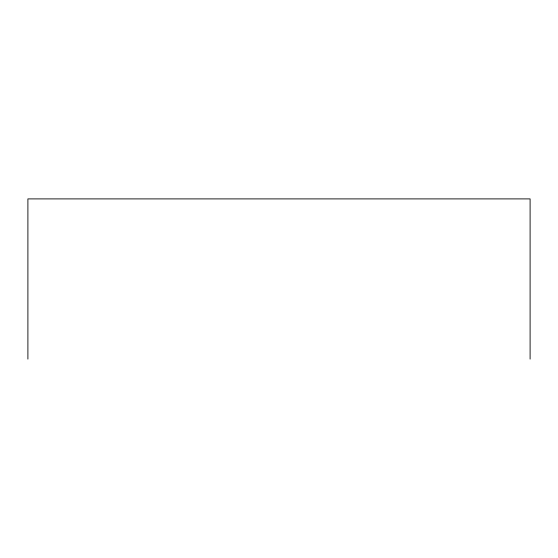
<?xml version="1.0" encoding="UTF-8"?>
<svg xmlns="http://www.w3.org/2000/svg" width="558" height="558" viewBox="0 0 558 558"><rect width="100%" height="100%" fill="white"/><g stroke="black" fill="none" stroke-linecap="round" stroke-linejoin="round"><path stroke-width="0.84" d="M530.1 359.101L530.1 198.899L27.9 198.899L27.9 359.101"/></g></svg>
